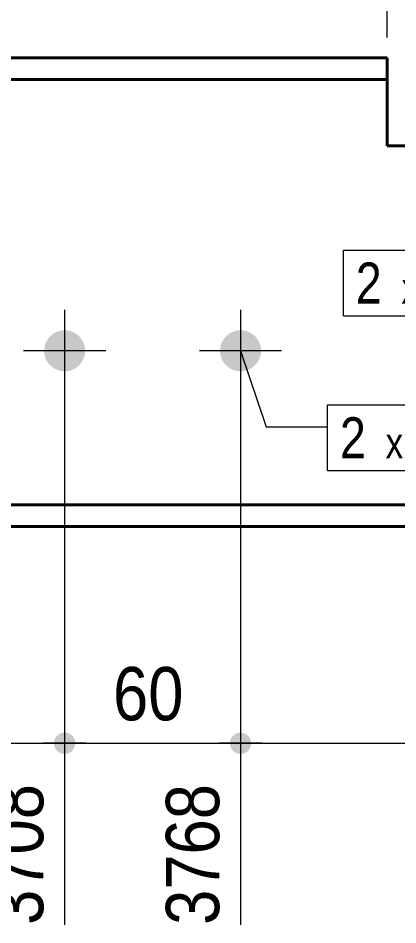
# Model space of a CAD drawing. Header units: millimetres. Extents: x 2 to 287, y 5 to 195.
# Drawn here: x 194.19 to 212.69, y 106.56 to 150.78 of the extents above; entities that cross this region are included whole.
import ezdxf

# ---------------------------------------------------------------- set-up
doc = ezdxf.new("R2010")
doc.units = ezdxf.units.MM
doc.linetypes.add('CACHE2', pattern=[1.190625, 0.79375, -0.396875])
for name, color, linetype, lineweight in [('Boulon', 7, 'Continuous', 0), ('Cache', 7, 'Continuous', 0), ('Cotation', 7, 'Continuous', 0), ('Désignation boulon', 3, 'Continuous', 0), ('Piece', 2, 'Continuous', 0)]:
    doc.layers.add(name, color=color, linetype=linetype, lineweight=lineweight)
doc.styles.add('ARIAL', font='ARIAL.TTF')
doc.styles.add('COMIC_SANS_MS', font='COMIC.TTF')

# ---------------------------------------------------------------- blocks, each defined once
blk = doc.blocks.new('*A2')
at = {"layer": 'Boulon'}
for points in [[(196.476, 135.559), (196.501, 135.558), (196.525, 135.557), (196.55, 135.555), (196.574, 135.552), (196.599, 135.549), (196.623, 135.545), (196.647, 135.54), (196.671, 135.535), (196.695, 135.53), (196.719, 135.523), (196.742, 135.517), (196.766, 135.509), (196.789, 135.501), (196.812, 135.493), (196.835, 135.484), (196.857, 135.474), (196.879, 135.464), (196.902, 135.453), (196.923, 135.442), (196.945, 135.43), (196.966, 135.417), (196.987, 135.405), (197.007, 135.391), (197.028, 135.377), (197.048, 135.363), (197.067, 135.348), (197.086, 135.333), (197.105, 135.317), (197.123, 135.301), (197.141, 135.284), (197.159, 135.267), (197.176, 135.249), (197.193, 135.231), (197.209, 135.213), (197.225, 135.194), (197.24, 135.175), (197.255, 135.155), (197.269, 135.135), (197.283, 135.115), (197.297, 135.095), (197.31, 135.074), (197.322, 135.053), (197.334, 135.031), (197.345, 135.009), (197.356, 134.987), (197.366, 134.965), (197.376, 134.942), (197.385, 134.92), (197.393, 134.897), (197.401, 134.873), (197.409, 134.85), (197.416, 134.826), (197.422, 134.803), (197.428, 134.779), (197.433, 134.755), (197.437, 134.731), (197.441, 134.706), (197.444, 134.682), (197.447, 134.658), (197.449, 134.633), (197.451, 134.609), (197.452, 134.584), (197.452, 134.56), (197.452, 134.535), (197.451, 134.511), (197.449, 134.486), (197.447, 134.462), (197.444, 134.437), (197.441, 134.413), (197.437, 134.389), (197.433, 134.365), (197.428, 134.341), (197.422, 134.317), (197.416, 134.293), (197.409, 134.269), (197.401, 134.246), (197.393, 134.223), (197.385, 134.2), (197.376, 134.177), (197.366, 134.154), (197.356, 134.132), (197.345, 134.11), (197.334, 134.088), (197.322, 134.067), (197.31, 134.046), (197.297, 134.025), (197.283, 134.004), (197.269, 133.984), (197.255, 133.964), (197.24, 133.944), (197.225, 133.925), (197.209, 133.906), (197.193, 133.888), (197.176, 133.87), (197.159, 133.853), (197.141, 133.835), (197.123, 133.819), (197.105, 133.802), (197.086, 133.787), (197.067, 133.771), (197.048, 133.756), (197.028, 133.742), (197.007, 133.728), (196.987, 133.715), (196.966, 133.702), (196.945, 133.69), (196.923, 133.678), (196.902, 133.666), (196.879, 133.656), (196.857, 133.645), (196.835, 133.636), (196.812, 133.627), (196.789, 133.618), (196.766, 133.61), (196.742, 133.603), (196.719, 133.596), (196.695, 133.59), (196.671, 133.584), (196.647, 133.579), (196.623, 133.574), (196.599, 133.57), (196.574, 133.567), (196.55, 133.564), (196.525, 133.562), (196.501, 133.561), (196.476, 133.56), (196.452, 133.56), (196.427, 133.56), (196.403, 133.561), (196.378, 133.562), (196.354, 133.564), (196.329, 133.567), (196.305, 133.57), (196.281, 133.574), (196.257, 133.579), (196.233, 133.584), (196.209, 133.59), (196.185, 133.596), (196.162, 133.603), (196.138, 133.61), (196.115, 133.618), (196.092, 133.627), (196.069, 133.636), (196.047, 133.645), (196.024, 133.656), (196.002, 133.666), (195.98, 133.678), (195.959, 133.69), (195.938, 133.702), (195.917, 133.715), (195.896, 133.728), (195.876, 133.742), (195.856, 133.756), (195.837, 133.771), (195.818, 133.787), (195.799, 133.802), (195.78, 133.819), (195.762, 133.835), (195.745, 133.853), (195.728, 133.87), (195.711, 133.888), (195.695, 133.906), (195.679, 133.925), (195.664, 133.944), (195.649, 133.964), (195.634, 133.984), (195.62, 134.004), (195.607, 134.025), (195.594, 134.046), (195.582, 134.067), (195.57, 134.088), (195.559, 134.11), (195.548, 134.132), (195.538, 134.154), (195.528, 134.177), (195.519, 134.2), (195.51, 134.223), (195.502, 134.246), (195.495, 134.269), (195.488, 134.293), (195.482, 134.317), (195.476, 134.341), (195.471, 134.365), (195.467, 134.389), (195.463, 134.413), (195.459, 134.437), (195.457, 134.462), (195.455, 134.486), (195.453, 134.511), (195.452, 134.535), (195.452, 134.56), (195.452, 134.584), (195.453, 134.609), (195.455, 134.633), (195.457, 134.658), (195.459, 134.682), (195.463, 134.706), (195.467, 134.731), (195.471, 134.755), (195.476, 134.779), (195.482, 134.803), (195.488, 134.826), (195.495, 134.85), (195.502, 134.873), (195.51, 134.897), (195.519, 134.92), (195.528, 134.942), (195.538, 134.965), (195.548, 134.987), (195.559, 135.009), (195.57, 135.031), (195.582, 135.053), (195.594, 135.074), (195.607, 135.095), (195.62, 135.115), (195.634, 135.135), (195.649, 135.155), (195.664, 135.175), (195.679, 135.194), (195.695, 135.213), (195.711, 135.231), (195.728, 135.249), (195.745, 135.267), (195.762, 135.284), (195.78, 135.301), (195.799, 135.317), (195.818, 135.333), (195.837, 135.348), (195.856, 135.363), (195.876, 135.377), (195.896, 135.391), (195.917, 135.405), (195.938, 135.417), (195.959, 135.43), (195.98, 135.442), (196.002, 135.453), (196.024, 135.464), (196.047, 135.474), (196.069, 135.484), (196.092, 135.493), (196.115, 135.501), (196.138, 135.509), (196.162, 135.517), (196.185, 135.523), (196.209, 135.53), (196.233, 135.535), (196.257, 135.54), (196.281, 135.545), (196.305, 135.549), (196.329, 135.552), (196.354, 135.555), (196.378, 135.557), (196.403, 135.558), (196.427, 135.559), (196.452, 135.56)], [(205.048, 135.559), (205.072, 135.558), (205.097, 135.557), (205.121, 135.555), (205.146, 135.552), (205.17, 135.549), (205.194, 135.545), (205.218, 135.54), (205.242, 135.535), (205.266, 135.53), (205.29, 135.523), (205.314, 135.517), (205.337, 135.509), (205.36, 135.501), (205.383, 135.493), (205.406, 135.484), (205.429, 135.474), (205.451, 135.464), (205.473, 135.453), (205.495, 135.442), (205.516, 135.43), (205.537, 135.417), (205.558, 135.405), (205.579, 135.391), (205.599, 135.377), (205.619, 135.363), (205.639, 135.348), (205.658, 135.333), (205.676, 135.317), (205.695, 135.301), (205.713, 135.284), (205.73, 135.267), (205.748, 135.249), (205.764, 135.231), (205.781, 135.213), (205.796, 135.194), (205.812, 135.175), (205.827, 135.155), (205.841, 135.135), (205.855, 135.115), (205.868, 135.095), (205.881, 135.074), (205.893, 135.053), (205.905, 135.031), (205.917, 135.009), (205.927, 134.987), (205.938, 134.965), (205.947, 134.942), (205.956, 134.92), (205.965, 134.897), (205.973, 134.873), (205.98, 134.85), (205.987, 134.826), (205.993, 134.803), (205.999, 134.779), (206.004, 134.755), (206.009, 134.731), (206.013, 134.706), (206.016, 134.682), (206.019, 134.658), (206.021, 134.633), (206.022, 134.609), (206.023, 134.584), (206.023, 134.56), (206.023, 134.535), (206.022, 134.511), (206.021, 134.486), (206.019, 134.462), (206.016, 134.437), (206.013, 134.413), (206.009, 134.389), (206.004, 134.365), (205.999, 134.341), (205.993, 134.317), (205.987, 134.293), (205.98, 134.269), (205.973, 134.246), (205.965, 134.223), (205.956, 134.2), (205.947, 134.177), (205.938, 134.154), (205.927, 134.132), (205.917, 134.11), (205.905, 134.088), (205.893, 134.067), (205.881, 134.046), (205.868, 134.025), (205.855, 134.004), (205.841, 133.984), (205.827, 133.964), (205.812, 133.944), (205.796, 133.925), (205.781, 133.906), (205.764, 133.888), (205.748, 133.87), (205.73, 133.853), (205.713, 133.835), (205.695, 133.819), (205.676, 133.802), (205.658, 133.787), (205.639, 133.771), (205.619, 133.756), (205.599, 133.742), (205.579, 133.728), (205.558, 133.715), (205.537, 133.702), (205.516, 133.69), (205.495, 133.678), (205.473, 133.666), (205.451, 133.656), (205.429, 133.645), (205.406, 133.636), (205.383, 133.627), (205.36, 133.618), (205.337, 133.61), (205.314, 133.603), (205.29, 133.596), (205.266, 133.59), (205.242, 133.584), (205.218, 133.579), (205.194, 133.574), (205.17, 133.57), (205.146, 133.567), (205.121, 133.564), (205.097, 133.562), (205.072, 133.561), (205.048, 133.56), (205.023, 133.56), (204.999, 133.56), (204.974, 133.561), (204.95, 133.562), (204.925, 133.564), (204.901, 133.567), (204.877, 133.57), (204.852, 133.574), (204.828, 133.579), (204.804, 133.584), (204.78, 133.59), (204.757, 133.596), (204.733, 133.603), (204.71, 133.61), (204.686, 133.618), (204.663, 133.627), (204.641, 133.636), (204.618, 133.645), (204.596, 133.656), (204.574, 133.666), (204.552, 133.678), (204.53, 133.69), (204.509, 133.702), (204.488, 133.715), (204.468, 133.728), (204.448, 133.742), (204.428, 133.756), (204.408, 133.771), (204.389, 133.787), (204.37, 133.802), (204.352, 133.819), (204.334, 133.835), (204.316, 133.853), (204.299, 133.87), (204.282, 133.888), (204.266, 133.906), (204.25, 133.925), (204.235, 133.944), (204.22, 133.964), (204.206, 133.984), (204.192, 134.004), (204.178, 134.025), (204.166, 134.046), (204.153, 134.067), (204.141, 134.088), (204.13, 134.11), (204.119, 134.132), (204.109, 134.154), (204.099, 134.177), (204.09, 134.2), (204.082, 134.223), (204.074, 134.246), (204.066, 134.269), (204.06, 134.293), (204.053, 134.317), (204.048, 134.341), (204.043, 134.365), (204.038, 134.389), (204.034, 134.413), (204.031, 134.437), (204.028, 134.462), (204.026, 134.486), (204.025, 134.511), (204.024, 134.535), (204.023, 134.56), (204.024, 134.584), (204.025, 134.609), (204.026, 134.633), (204.028, 134.658), (204.031, 134.682), (204.034, 134.706), (204.038, 134.731), (204.043, 134.755), (204.048, 134.779), (204.053, 134.803), (204.06, 134.826), (204.066, 134.85), (204.074, 134.873), (204.082, 134.897), (204.09, 134.92), (204.099, 134.942), (204.109, 134.965), (204.119, 134.987), (204.13, 135.009), (204.141, 135.031), (204.153, 135.053), (204.166, 135.074), (204.178, 135.095), (204.192, 135.115), (204.206, 135.135), (204.22, 135.155), (204.235, 135.175), (204.25, 135.194), (204.266, 135.213), (204.282, 135.231), (204.299, 135.249), (204.316, 135.267), (204.334, 135.284), (204.352, 135.301), (204.37, 135.317), (204.389, 135.333), (204.408, 135.348), (204.428, 135.363), (204.448, 135.377), (204.468, 135.391), (204.488, 135.405), (204.509, 135.417), (204.53, 135.43), (204.552, 135.442), (204.574, 135.453), (204.596, 135.464), (204.618, 135.474), (204.641, 135.484), (204.663, 135.493), (204.686, 135.501), (204.71, 135.509), (204.733, 135.517), (204.757, 135.523), (204.78, 135.53), (204.804, 135.535), (204.828, 135.54), (204.852, 135.545), (204.877, 135.549), (204.901, 135.552), (204.925, 135.555), (204.95, 135.557), (204.974, 135.558), (204.999, 135.559), (205.023, 135.56)]]:
    blk.add_hatch(color=256, dxfattribs=at).paths.add_polyline_path(points, flags=17)
at = {"layer": 'Boulon', "linetype": 'Continuous', "lineweight": 0}
for p, q in [((196.452, 136.56), (196.452, 132.56)), ((205.023, 136.56), (205.023, 132.56)), ((198.452, 134.56), (194.452, 134.56)), ((207.023, 134.56), (203.023, 134.56))]:
    blk.add_line(p, q, dxfattribs=at)
blk = doc.blocks.new('*A6')
at = {"layer": 'Cache', "color": 7, "linetype": 'CACHE2', "lineweight": 20}
blk.add_line((212.166444, 148.845375), (166.523324, 148.845375), dxfattribs=at)
at = {"layer": 'Piece', "color": 2, "linetype": 'Continuous', "lineweight": 40}
for p, q in [((212.166445, 148.845375), (166.523324, 148.845428)), ((212.166445, 148.845375), (212.166445, 147.788232)), ((212.166445, 147.788232), (166.523324, 147.788232)), ((212.166444, 147.788232), (212.166444, 144.560272)), ((230.737873, 144.560272), (212.166444, 144.560272)), ((166.523324, 127.045375), (230.737379, 127.045375)), ((230.737379, 125.988232), (166.523324, 125.988232))]:
    blk.add_line(p, q, dxfattribs=at)
blk = doc.blocks.new('*A15')
at = {"layer": 'Cotation'}
for points in [[(212.141, 158.898), (212.115, 158.9), (212.09, 158.903), (212.065, 158.907), (212.04, 158.913), (212.015, 158.92), (211.991, 158.928), (211.967, 158.937), (211.944, 158.947), (211.921, 158.959), (211.899, 158.971), (211.878, 158.985), (211.857, 158.999), (211.837, 159.015), (211.817, 159.032), (211.799, 159.049), (211.781, 159.068), (211.764, 159.087), (211.749, 159.107), (211.734, 159.128), (211.72, 159.15), (211.708, 159.172), (211.696, 159.195), (211.686, 159.218), (211.677, 159.242), (211.669, 159.266), (211.662, 159.291), (211.656, 159.316), (211.652, 159.341), (211.649, 159.366), (211.647, 159.392), (211.646, 159.417), (211.647, 159.443), (211.649, 159.468), (211.652, 159.493), (211.656, 159.519), (211.662, 159.543), (211.669, 159.568), (211.677, 159.592), (211.686, 159.616), (211.696, 159.639), (211.708, 159.662), (211.72, 159.684), (211.734, 159.706), (211.749, 159.727), (211.764, 159.747), (211.781, 159.766), (211.799, 159.785), (211.817, 159.802), (211.837, 159.819), (211.857, 159.835), (211.878, 159.849), (211.899, 159.863), (211.921, 159.876), (211.944, 159.887), (211.967, 159.898), (211.991, 159.907), (212.015, 159.915), (212.04, 159.922), (212.065, 159.927), (212.09, 159.931), (212.115, 159.935), (212.141, 159.936), (212.166, 159.937), (212.192, 159.936), (212.217, 159.935), (212.243, 159.931), (212.268, 159.927), (212.293, 159.922), (212.317, 159.915), (212.342, 159.907), (212.365, 159.898), (212.389, 159.887), (212.412, 159.876), (212.434, 159.863), (212.455, 159.849), (212.476, 159.835), (212.496, 159.819), (212.516, 159.802), (212.534, 159.785), (212.552, 159.766), (212.568, 159.747), (212.584, 159.727), (212.599, 159.706), (212.612, 159.684), (212.625, 159.662), (212.637, 159.639), (212.647, 159.616), (212.656, 159.592), (212.664, 159.568), (212.671, 159.543), (212.676, 159.519), (212.681, 159.493), (212.684, 159.468), (212.686, 159.443), (212.686, 159.417), (212.686, 159.392), (212.684, 159.366), (212.681, 159.341), (212.676, 159.316), (212.671, 159.291), (212.664, 159.266), (212.656, 159.242), (212.647, 159.218), (212.637, 159.195), (212.625, 159.172), (212.612, 159.15), (212.599, 159.128), (212.584, 159.107), (212.568, 159.087), (212.552, 159.068), (212.534, 159.049), (212.516, 159.032), (212.496, 159.015), (212.476, 158.999), (212.455, 158.985), (212.434, 158.971), (212.412, 158.959), (212.389, 158.947), (212.365, 158.937), (212.342, 158.928), (212.317, 158.92), (212.293, 158.913), (212.268, 158.907), (212.243, 158.903), (212.217, 158.9), (212.192, 158.898), (212.166, 158.897)], [(230.712, 158.898), (230.687, 158.9), (230.662, 158.903), (230.636, 158.907), (230.612, 158.913), (230.587, 158.92), (230.563, 158.928), (230.539, 158.937), (230.516, 158.947), (230.493, 158.959), (230.471, 158.971), (230.449, 158.985), (230.428, 158.999), (230.408, 159.015), (230.389, 159.032), (230.37, 159.049), (230.353, 159.068), (230.336, 159.087), (230.32, 159.107), (230.306, 159.128), (230.292, 159.15), (230.279, 159.172), (230.268, 159.195), (230.257, 159.218), (230.248, 159.242), (230.24, 159.266), (230.233, 159.291), (230.228, 159.316), (230.224, 159.341), (230.22, 159.366), (230.218, 159.392), (230.218, 159.417), (230.218, 159.443), (230.22, 159.468), (230.224, 159.493), (230.228, 159.519), (230.233, 159.543), (230.24, 159.568), (230.248, 159.592), (230.257, 159.616), (230.268, 159.639), (230.279, 159.662), (230.292, 159.684), (230.306, 159.706), (230.32, 159.727), (230.336, 159.747), (230.353, 159.766), (230.37, 159.785), (230.389, 159.802), (230.408, 159.819), (230.428, 159.835), (230.449, 159.849), (230.471, 159.863), (230.493, 159.876), (230.516, 159.887), (230.539, 159.898), (230.563, 159.907), (230.587, 159.915), (230.612, 159.922), (230.636, 159.927), (230.662, 159.931), (230.687, 159.935), (230.712, 159.936), (230.738, 159.937), (230.763, 159.936), (230.789, 159.935), (230.814, 159.931), (230.839, 159.927), (230.864, 159.922), (230.889, 159.915), (230.913, 159.907), (230.937, 159.898), (230.96, 159.887), (230.983, 159.876), (231.005, 159.863), (231.027, 159.849), (231.048, 159.835), (231.068, 159.819), (231.087, 159.802), (231.106, 159.785), (231.123, 159.766), (231.14, 159.747), (231.156, 159.727), (231.17, 159.706), (231.184, 159.684), (231.196, 159.662), (231.208, 159.639), (231.218, 159.616), (231.227, 159.592), (231.235, 159.568), (231.242, 159.543), (231.248, 159.519), (231.252, 159.493), (231.255, 159.468), (231.257, 159.443), (231.258, 159.417), (231.257, 159.392), (231.255, 159.366), (231.252, 159.341), (231.248, 159.316), (231.242, 159.291), (231.235, 159.266), (231.227, 159.242), (231.218, 159.218), (231.208, 159.195), (231.196, 159.172), (231.184, 159.15), (231.17, 159.128), (231.156, 159.107), (231.14, 159.087), (231.123, 159.068), (231.106, 159.049), (231.087, 159.032), (231.068, 159.015), (231.048, 158.999), (231.027, 158.985), (231.005, 158.971), (230.983, 158.959), (230.96, 158.947), (230.937, 158.937), (230.913, 158.928), (230.889, 158.92), (230.864, 158.913), (230.839, 158.907), (230.814, 158.903), (230.789, 158.9), (230.763, 158.898), (230.738, 158.897)]]:
    blk.add_hatch(color=256, dxfattribs=at).paths.add_polyline_path(points, flags=17)
at = {"layer": 'Cotation', "linetype": 'Continuous', "lineweight": 0}
for p, q in [((212.166, 149.845), (212.166, 168.271)), ((230.738, 145.56), (230.738, 168.271)), ((212.166, 160.457), (212.166, 158.377)), ((230.738, 160.457), (230.738, 158.377)), ((213.206, 159.417), (211.126, 159.417)), ((212.166, 159.417), (211.126, 159.417)), ((212.166, 159.417), (230.738, 159.417)), ((231.778, 159.417), (229.698, 159.417)), ((230.738, 159.417), (231.778, 159.417))]:
    blk.add_line(p, q, dxfattribs=at)
at = {"layer": 'Cotation'}
for p in [(212.166, 159.417), (230.738, 159.417)]:
    blk.add_point(p, dxfattribs=at)
at = {"layer": 'Cotation', "style": 'ARIAL', "width": 0.85}
for s, p in [('3818', (211.126, 160.557)), ('3948', (229.698, 160.557))]:
    blk.add_text(s, height=2.6, rotation=90.0002, dxfattribs=at).set_placement(p)
blk.add_text('130', height=2.6, dxfattribs=at).set_placement((218.56, 160.537))
blk = doc.blocks.new('*A21')
at = {"layer": 'Cotation'}
blk.add_hatch(color=256, dxfattribs=at).paths.add_polyline_path([(196.426, 114.898), (196.401, 114.9), (196.376, 114.903), (196.35, 114.907), (196.326, 114.913), (196.301, 114.92), (196.277, 114.928), (196.253, 114.937), (196.23, 114.947), (196.207, 114.959), (196.185, 114.971), (196.163, 114.985), (196.142, 114.999), (196.122, 115.015), (196.103, 115.032), (196.084, 115.049), (196.067, 115.068), (196.05, 115.087), (196.034, 115.107), (196.02, 115.128), (196.006, 115.15), (195.993, 115.172), (195.982, 115.195), (195.971, 115.218), (195.962, 115.242), (195.954, 115.266), (195.947, 115.291), (195.942, 115.316), (195.938, 115.341), (195.934, 115.366), (195.933, 115.392), (195.932, 115.417), (195.933, 115.443), (195.934, 115.468), (195.938, 115.493), (195.942, 115.519), (195.947, 115.543), (195.954, 115.568), (195.962, 115.592), (195.971, 115.616), (195.982, 115.639), (195.993, 115.662), (196.006, 115.684), (196.02, 115.706), (196.034, 115.727), (196.05, 115.747), (196.067, 115.766), (196.084, 115.785), (196.103, 115.802), (196.122, 115.819), (196.142, 115.835), (196.163, 115.849), (196.185, 115.863), (196.207, 115.876), (196.23, 115.887), (196.253, 115.898), (196.277, 115.907), (196.301, 115.915), (196.326, 115.922), (196.35, 115.927), (196.376, 115.931), (196.401, 115.935), (196.426, 115.936), (196.452, 115.937), (196.477, 115.936), (196.503, 115.935), (196.528, 115.931), (196.553, 115.927), (196.578, 115.922), (196.603, 115.915), (196.627, 115.907), (196.651, 115.898), (196.674, 115.887), (196.697, 115.876), (196.719, 115.863), (196.741, 115.849), (196.762, 115.835), (196.782, 115.819), (196.801, 115.802), (196.82, 115.785), (196.837, 115.766), (196.854, 115.747), (196.87, 115.727), (196.884, 115.706), (196.898, 115.684), (196.91, 115.662), (196.922, 115.639), (196.932, 115.616), (196.941, 115.592), (196.95, 115.568), (196.956, 115.543), (196.962, 115.519), (196.966, 115.493), (196.969, 115.468), (196.971, 115.443), (196.972, 115.417), (196.971, 115.392), (196.969, 115.366), (196.966, 115.341), (196.962, 115.316), (196.956, 115.291), (196.95, 115.266), (196.941, 115.242), (196.932, 115.218), (196.922, 115.195), (196.91, 115.172), (196.898, 115.15), (196.884, 115.128), (196.87, 115.107), (196.854, 115.087), (196.837, 115.068), (196.82, 115.049), (196.801, 115.032), (196.782, 115.015), (196.762, 114.999), (196.741, 114.985), (196.719, 114.971), (196.697, 114.959), (196.674, 114.947), (196.651, 114.937), (196.627, 114.928), (196.603, 114.92), (196.578, 114.913), (196.553, 114.907), (196.528, 114.903), (196.503, 114.9), (196.477, 114.898), (196.452, 114.897)], flags=17)
at = {"layer": 'Cotation', "linetype": 'Continuous', "lineweight": 0}
for p, q in [((196.452, 133.56), (196.452, 106.563)), ((196.452, 116.457), (196.452, 114.377)), ((136.495, 115.417), (196.452, 115.417)), ((197.492, 115.417), (195.412, 115.417)), ((196.452, 115.417), (197.492, 115.417))]:
    blk.add_line(p, q, dxfattribs=at)
at = {"layer": 'Cotation'}
blk.add_point((196.452, 115.417), dxfattribs=at)
at = {"layer": 'Cotation', "style": 'ARIAL', "width": 0.85}
blk.add_text('3708', height=2.6, rotation=90.0002, dxfattribs=at).set_placement((195.412, 106.563))
blk = doc.blocks.new('*A22')
at = {"layer": 'Cotation'}
for points in [[(196.426, 114.898), (196.401, 114.9), (196.376, 114.903), (196.35, 114.907), (196.326, 114.913), (196.301, 114.92), (196.277, 114.928), (196.253, 114.937), (196.23, 114.947), (196.207, 114.959), (196.185, 114.971), (196.163, 114.985), (196.142, 114.999), (196.122, 115.015), (196.103, 115.032), (196.084, 115.049), (196.067, 115.068), (196.05, 115.087), (196.034, 115.107), (196.02, 115.128), (196.006, 115.15), (195.993, 115.172), (195.982, 115.195), (195.971, 115.218), (195.962, 115.242), (195.954, 115.266), (195.947, 115.291), (195.942, 115.316), (195.938, 115.341), (195.934, 115.366), (195.933, 115.392), (195.932, 115.417), (195.933, 115.443), (195.934, 115.468), (195.938, 115.493), (195.942, 115.519), (195.947, 115.543), (195.954, 115.568), (195.962, 115.592), (195.971, 115.616), (195.982, 115.639), (195.993, 115.662), (196.006, 115.684), (196.02, 115.706), (196.034, 115.727), (196.05, 115.747), (196.067, 115.766), (196.084, 115.785), (196.103, 115.802), (196.122, 115.819), (196.142, 115.835), (196.163, 115.849), (196.185, 115.863), (196.207, 115.876), (196.23, 115.887), (196.253, 115.898), (196.277, 115.907), (196.301, 115.915), (196.326, 115.922), (196.35, 115.927), (196.376, 115.931), (196.401, 115.935), (196.426, 115.936), (196.452, 115.937), (196.477, 115.936), (196.503, 115.935), (196.528, 115.931), (196.553, 115.927), (196.578, 115.922), (196.603, 115.915), (196.627, 115.907), (196.651, 115.898), (196.674, 115.887), (196.697, 115.876), (196.719, 115.863), (196.741, 115.849), (196.762, 115.835), (196.782, 115.819), (196.801, 115.802), (196.82, 115.785), (196.837, 115.766), (196.854, 115.747), (196.87, 115.727), (196.884, 115.706), (196.898, 115.684), (196.91, 115.662), (196.922, 115.639), (196.932, 115.616), (196.941, 115.592), (196.95, 115.568), (196.956, 115.543), (196.962, 115.519), (196.966, 115.493), (196.969, 115.468), (196.971, 115.443), (196.972, 115.417), (196.971, 115.392), (196.969, 115.366), (196.966, 115.341), (196.962, 115.316), (196.956, 115.291), (196.95, 115.266), (196.941, 115.242), (196.932, 115.218), (196.922, 115.195), (196.91, 115.172), (196.898, 115.15), (196.884, 115.128), (196.87, 115.107), (196.854, 115.087), (196.837, 115.068), (196.82, 115.049), (196.801, 115.032), (196.782, 115.015), (196.762, 114.999), (196.741, 114.985), (196.719, 114.971), (196.697, 114.959), (196.674, 114.947), (196.651, 114.937), (196.627, 114.928), (196.603, 114.92), (196.578, 114.913), (196.553, 114.907), (196.528, 114.903), (196.503, 114.9), (196.477, 114.898), (196.452, 114.897)], [(204.998, 114.898), (204.972, 114.9), (204.947, 114.903), (204.922, 114.907), (204.897, 114.913), (204.872, 114.92), (204.848, 114.928), (204.824, 114.937), (204.801, 114.947), (204.778, 114.959), (204.756, 114.971), (204.734, 114.985), (204.714, 114.999), (204.693, 115.015), (204.674, 115.032), (204.656, 115.049), (204.638, 115.068), (204.621, 115.087), (204.606, 115.107), (204.591, 115.128), (204.577, 115.15), (204.565, 115.172), (204.553, 115.195), (204.543, 115.218), (204.534, 115.242), (204.526, 115.266), (204.519, 115.291), (204.513, 115.316), (204.509, 115.341), (204.506, 115.366), (204.504, 115.392), (204.503, 115.417), (204.504, 115.443), (204.506, 115.468), (204.509, 115.493), (204.513, 115.519), (204.519, 115.543), (204.526, 115.568), (204.534, 115.592), (204.543, 115.616), (204.553, 115.639), (204.565, 115.662), (204.577, 115.684), (204.591, 115.706), (204.606, 115.727), (204.621, 115.747), (204.638, 115.766), (204.656, 115.785), (204.674, 115.802), (204.693, 115.819), (204.714, 115.835), (204.734, 115.849), (204.756, 115.863), (204.778, 115.876), (204.801, 115.887), (204.824, 115.898), (204.848, 115.907), (204.872, 115.915), (204.897, 115.922), (204.922, 115.927), (204.947, 115.931), (204.972, 115.935), (204.998, 115.936), (205.023, 115.937), (205.049, 115.936), (205.074, 115.935), (205.1, 115.931), (205.125, 115.927), (205.15, 115.922), (205.174, 115.915), (205.199, 115.907), (205.222, 115.898), (205.246, 115.887), (205.268, 115.876), (205.291, 115.863), (205.312, 115.849), (205.333, 115.835), (205.353, 115.819), (205.373, 115.802), (205.391, 115.785), (205.409, 115.766), (205.425, 115.747), (205.441, 115.727), (205.456, 115.706), (205.469, 115.684), (205.482, 115.662), (205.493, 115.639), (205.504, 115.616), (205.513, 115.592), (205.521, 115.568), (205.528, 115.543), (205.533, 115.519), (205.538, 115.493), (205.541, 115.468), (205.543, 115.443), (205.543, 115.417), (205.543, 115.392), (205.541, 115.366), (205.538, 115.341), (205.533, 115.316), (205.528, 115.291), (205.521, 115.266), (205.513, 115.242), (205.504, 115.218), (205.493, 115.195), (205.482, 115.172), (205.469, 115.15), (205.456, 115.128), (205.441, 115.107), (205.425, 115.087), (205.409, 115.068), (205.391, 115.049), (205.373, 115.032), (205.353, 115.015), (205.333, 114.999), (205.312, 114.985), (205.291, 114.971), (205.268, 114.959), (205.246, 114.947), (205.222, 114.937), (205.199, 114.928), (205.174, 114.92), (205.15, 114.913), (205.125, 114.907), (205.1, 114.903), (205.074, 114.9), (205.049, 114.898), (205.023, 114.897)]]:
    blk.add_hatch(color=256, dxfattribs=at).paths.add_polyline_path(points, flags=17)
at = {"layer": 'Cotation', "linetype": 'Continuous', "lineweight": 0}
for p, q in [((196.452, 133.56), (196.452, 106.563)), ((205.023, 133.56), (205.023, 106.563)), ((196.452, 116.457), (196.452, 114.377)), ((205.023, 116.457), (205.023, 114.377)), ((197.492, 115.417), (195.412, 115.417)), ((196.452, 115.417), (195.412, 115.417)), ((196.452, 115.417), (205.023, 115.417)), ((206.063, 115.417), (203.983, 115.417)), ((205.023, 115.417), (206.063, 115.417))]:
    blk.add_line(p, q, dxfattribs=at)
at = {"layer": 'Cotation'}
for p in [(196.452, 115.417), (205.023, 115.417)]:
    blk.add_point(p, dxfattribs=at)
at = {"layer": 'Cotation', "style": 'ARIAL', "width": 0.85}
blk.add_text('60', height=2.6, dxfattribs=at).set_placement((198.809, 116.537))
blk.add_text('3768', height=2.6, rotation=90.0002, dxfattribs=at).set_placement((203.983, 106.563))
blk = doc.blocks.new('*A23')
at = {"layer": 'Cotation'}
for points in [[(204.998, 114.898), (204.972, 114.9), (204.947, 114.903), (204.922, 114.907), (204.897, 114.913), (204.872, 114.92), (204.848, 114.928), (204.824, 114.937), (204.801, 114.947), (204.778, 114.959), (204.756, 114.971), (204.734, 114.985), (204.714, 114.999), (204.693, 115.015), (204.674, 115.032), (204.656, 115.049), (204.638, 115.068), (204.621, 115.087), (204.606, 115.107), (204.591, 115.128), (204.577, 115.15), (204.565, 115.172), (204.553, 115.195), (204.543, 115.218), (204.534, 115.242), (204.526, 115.266), (204.519, 115.291), (204.513, 115.316), (204.509, 115.341), (204.506, 115.366), (204.504, 115.392), (204.503, 115.417), (204.504, 115.443), (204.506, 115.468), (204.509, 115.493), (204.513, 115.519), (204.519, 115.543), (204.526, 115.568), (204.534, 115.592), (204.543, 115.616), (204.553, 115.639), (204.565, 115.662), (204.577, 115.684), (204.591, 115.706), (204.606, 115.727), (204.621, 115.747), (204.638, 115.766), (204.656, 115.785), (204.674, 115.802), (204.693, 115.819), (204.714, 115.835), (204.734, 115.849), (204.756, 115.863), (204.778, 115.876), (204.801, 115.887), (204.824, 115.898), (204.848, 115.907), (204.872, 115.915), (204.897, 115.922), (204.922, 115.927), (204.947, 115.931), (204.972, 115.935), (204.998, 115.936), (205.023, 115.937), (205.049, 115.936), (205.074, 115.935), (205.1, 115.931), (205.125, 115.927), (205.15, 115.922), (205.174, 115.915), (205.199, 115.907), (205.222, 115.898), (205.246, 115.887), (205.268, 115.876), (205.291, 115.863), (205.312, 115.849), (205.333, 115.835), (205.353, 115.819), (205.373, 115.802), (205.391, 115.785), (205.409, 115.766), (205.425, 115.747), (205.441, 115.727), (205.456, 115.706), (205.469, 115.684), (205.482, 115.662), (205.493, 115.639), (205.504, 115.616), (205.513, 115.592), (205.521, 115.568), (205.528, 115.543), (205.533, 115.519), (205.538, 115.493), (205.541, 115.468), (205.543, 115.443), (205.543, 115.417), (205.543, 115.392), (205.541, 115.366), (205.538, 115.341), (205.533, 115.316), (205.528, 115.291), (205.521, 115.266), (205.513, 115.242), (205.504, 115.218), (205.493, 115.195), (205.482, 115.172), (205.469, 115.15), (205.456, 115.128), (205.441, 115.107), (205.425, 115.087), (205.409, 115.068), (205.391, 115.049), (205.373, 115.032), (205.353, 115.015), (205.333, 114.999), (205.312, 114.985), (205.291, 114.971), (205.268, 114.959), (205.246, 114.947), (205.222, 114.937), (205.199, 114.928), (205.174, 114.92), (205.15, 114.913), (205.125, 114.907), (205.1, 114.903), (205.074, 114.9), (205.049, 114.898), (205.023, 114.897)], [(226.424, 114.898), (226.398, 114.9), (226.373, 114.903), (226.348, 114.907), (226.323, 114.913), (226.298, 114.92), (226.274, 114.928), (226.25, 114.937), (226.227, 114.947), (226.204, 114.959), (226.182, 114.971), (226.16, 114.985), (226.139, 114.999), (226.119, 115.015), (226.1, 115.032), (226.082, 115.049), (226.064, 115.068), (226.047, 115.087), (226.032, 115.107), (226.017, 115.128), (226.003, 115.15), (225.991, 115.172), (225.979, 115.195), (225.969, 115.218), (225.96, 115.242), (225.952, 115.266), (225.945, 115.291), (225.939, 115.316), (225.935, 115.341), (225.932, 115.366), (225.93, 115.392), (225.929, 115.417), (225.93, 115.443), (225.932, 115.468), (225.935, 115.493), (225.939, 115.519), (225.945, 115.543), (225.952, 115.568), (225.96, 115.592), (225.969, 115.616), (225.979, 115.639), (225.991, 115.662), (226.003, 115.684), (226.017, 115.706), (226.032, 115.727), (226.047, 115.747), (226.064, 115.766), (226.082, 115.785), (226.1, 115.802), (226.119, 115.819), (226.139, 115.835), (226.16, 115.849), (226.182, 115.863), (226.204, 115.876), (226.227, 115.887), (226.25, 115.898), (226.274, 115.907), (226.298, 115.915), (226.323, 115.922), (226.348, 115.927), (226.373, 115.931), (226.398, 115.935), (226.424, 115.936), (226.449, 115.937), (226.475, 115.936), (226.5, 115.935), (226.526, 115.931), (226.551, 115.927), (226.576, 115.922), (226.6, 115.915), (226.624, 115.907), (226.648, 115.898), (226.672, 115.887), (226.694, 115.876), (226.717, 115.863), (226.738, 115.849), (226.759, 115.835), (226.779, 115.819), (226.798, 115.802), (226.817, 115.785), (226.835, 115.766), (226.851, 115.747), (226.867, 115.727), (226.882, 115.706), (226.895, 115.684), (226.908, 115.662), (226.919, 115.639), (226.93, 115.616), (226.939, 115.592), (226.947, 115.568), (226.954, 115.543), (226.959, 115.519), (226.964, 115.493), (226.967, 115.468), (226.969, 115.443), (226.969, 115.417), (226.969, 115.392), (226.967, 115.366), (226.964, 115.341), (226.959, 115.316), (226.954, 115.291), (226.947, 115.266), (226.939, 115.242), (226.93, 115.218), (226.919, 115.195), (226.908, 115.172), (226.895, 115.15), (226.882, 115.128), (226.867, 115.107), (226.851, 115.087), (226.835, 115.068), (226.817, 115.049), (226.798, 115.032), (226.779, 115.015), (226.759, 114.999), (226.738, 114.985), (226.717, 114.971), (226.694, 114.959), (226.672, 114.947), (226.648, 114.937), (226.624, 114.928), (226.6, 114.92), (226.576, 114.913), (226.551, 114.907), (226.526, 114.903), (226.5, 114.9), (226.475, 114.898), (226.449, 114.897)]]:
    blk.add_hatch(color=256, dxfattribs=at).paths.add_polyline_path(points, flags=17)
at = {"layer": 'Cotation', "linetype": 'Continuous', "lineweight": 0}
for p, q in [((205.023, 133.56), (205.023, 106.563)), ((226.449, 129.845), (226.449, 119.657)), ((205.023, 116.457), (205.023, 114.377)), ((226.449, 116.017), (226.449, 106.563)), ((226.449, 116.017), (226.449, 114.377)), ((206.063, 115.417), (203.983, 115.417)), ((205.023, 115.417), (203.983, 115.417)), ((205.023, 115.417), (226.449, 115.417)), ((227.489, 115.417), (225.409, 115.417)), ((226.449, 115.417), (227.489, 115.417))]:
    blk.add_line(p, q, dxfattribs=at)
at = {"layer": 'Cotation'}
for p in [(205.023, 115.417), (226.449, 115.417)]:
    blk.add_point(p, dxfattribs=at)
at = {"layer": 'Cotation', "style": 'ARIAL', "width": 0.85}
blk.add_text('150', height=2.6, dxfattribs=at).set_placement((212.844, 116.537))
blk.add_text('3918', height=2.6, rotation=90.0002, dxfattribs=at).set_placement((225.409, 106.563))
blk = doc.blocks.new('*A38')
at = {"layer": 'Désignation boulon', "linetype": 'Continuous', "lineweight": 0}
for p, q in [((205.023323, 134.55966), (206.265923, 130.850394)), ((209.265923, 131.91706), (219.881548, 131.91706)), ((209.265923, 128.71706), (209.265923, 131.91706)), ((219.881548, 128.71706), (219.881548, 131.91706)), ((206.265923, 130.850394), (209.265923, 130.850394)), ((209.265923, 128.71706), (219.881548, 128.71706))]:
    blk.add_line(p, q, dxfattribs=at)
at = {"layer": 'Désignation boulon', "style": 'COMIC_SANS_MS', "width": 0.85}
for s, height, p in [('2', 2, (209.865923, 129.31706)), ('Ø14', 2, (213.724517, 129.31706)), ('x', 1.5, (212.093853, 129.31706))]:
    blk.add_text(s, height=height, dxfattribs=at).set_placement(p)
blk = doc.blocks.new('*A40')
at = {"layer": 'Désignation boulon', "linetype": 'Continuous', "lineweight": 0}
for p, q in [((210.037595, 139.464003), (220.65322, 139.464003)), ((210.037595, 136.264003), (210.037595, 139.464003)), ((220.65322, 136.264003), (220.65322, 139.464003)), ((226.44922, 139.416803), (223.65322, 138.397336)), ((223.65322, 138.397336), (220.65322, 138.397336)), ((210.037595, 136.264003), (220.65322, 136.264003))]:
    blk.add_line(p, q, dxfattribs=at)
at = {"layer": 'Désignation boulon', "style": 'COMIC_SANS_MS', "width": 0.85}
for s, height, p in [('2', 2, (210.637595, 136.864003)), ('Ø14', 2, (214.496189, 136.864003)), ('x', 1.5, (212.865525, 136.864003))]:
    blk.add_text(s, height=height, dxfattribs=at).set_placement(p)

msp = doc.modelspace()

# ---------------------------------------------------------------- block references
at = {"lineweight": 0}
for name in ['*A15', '*A6', '*A40', '*A2', '*A38', '*A21', '*A22', '*A23']:
    msp.add_blockref(name, (0, 0), dxfattribs=at)

doc.saveas('drawing.dxf')
